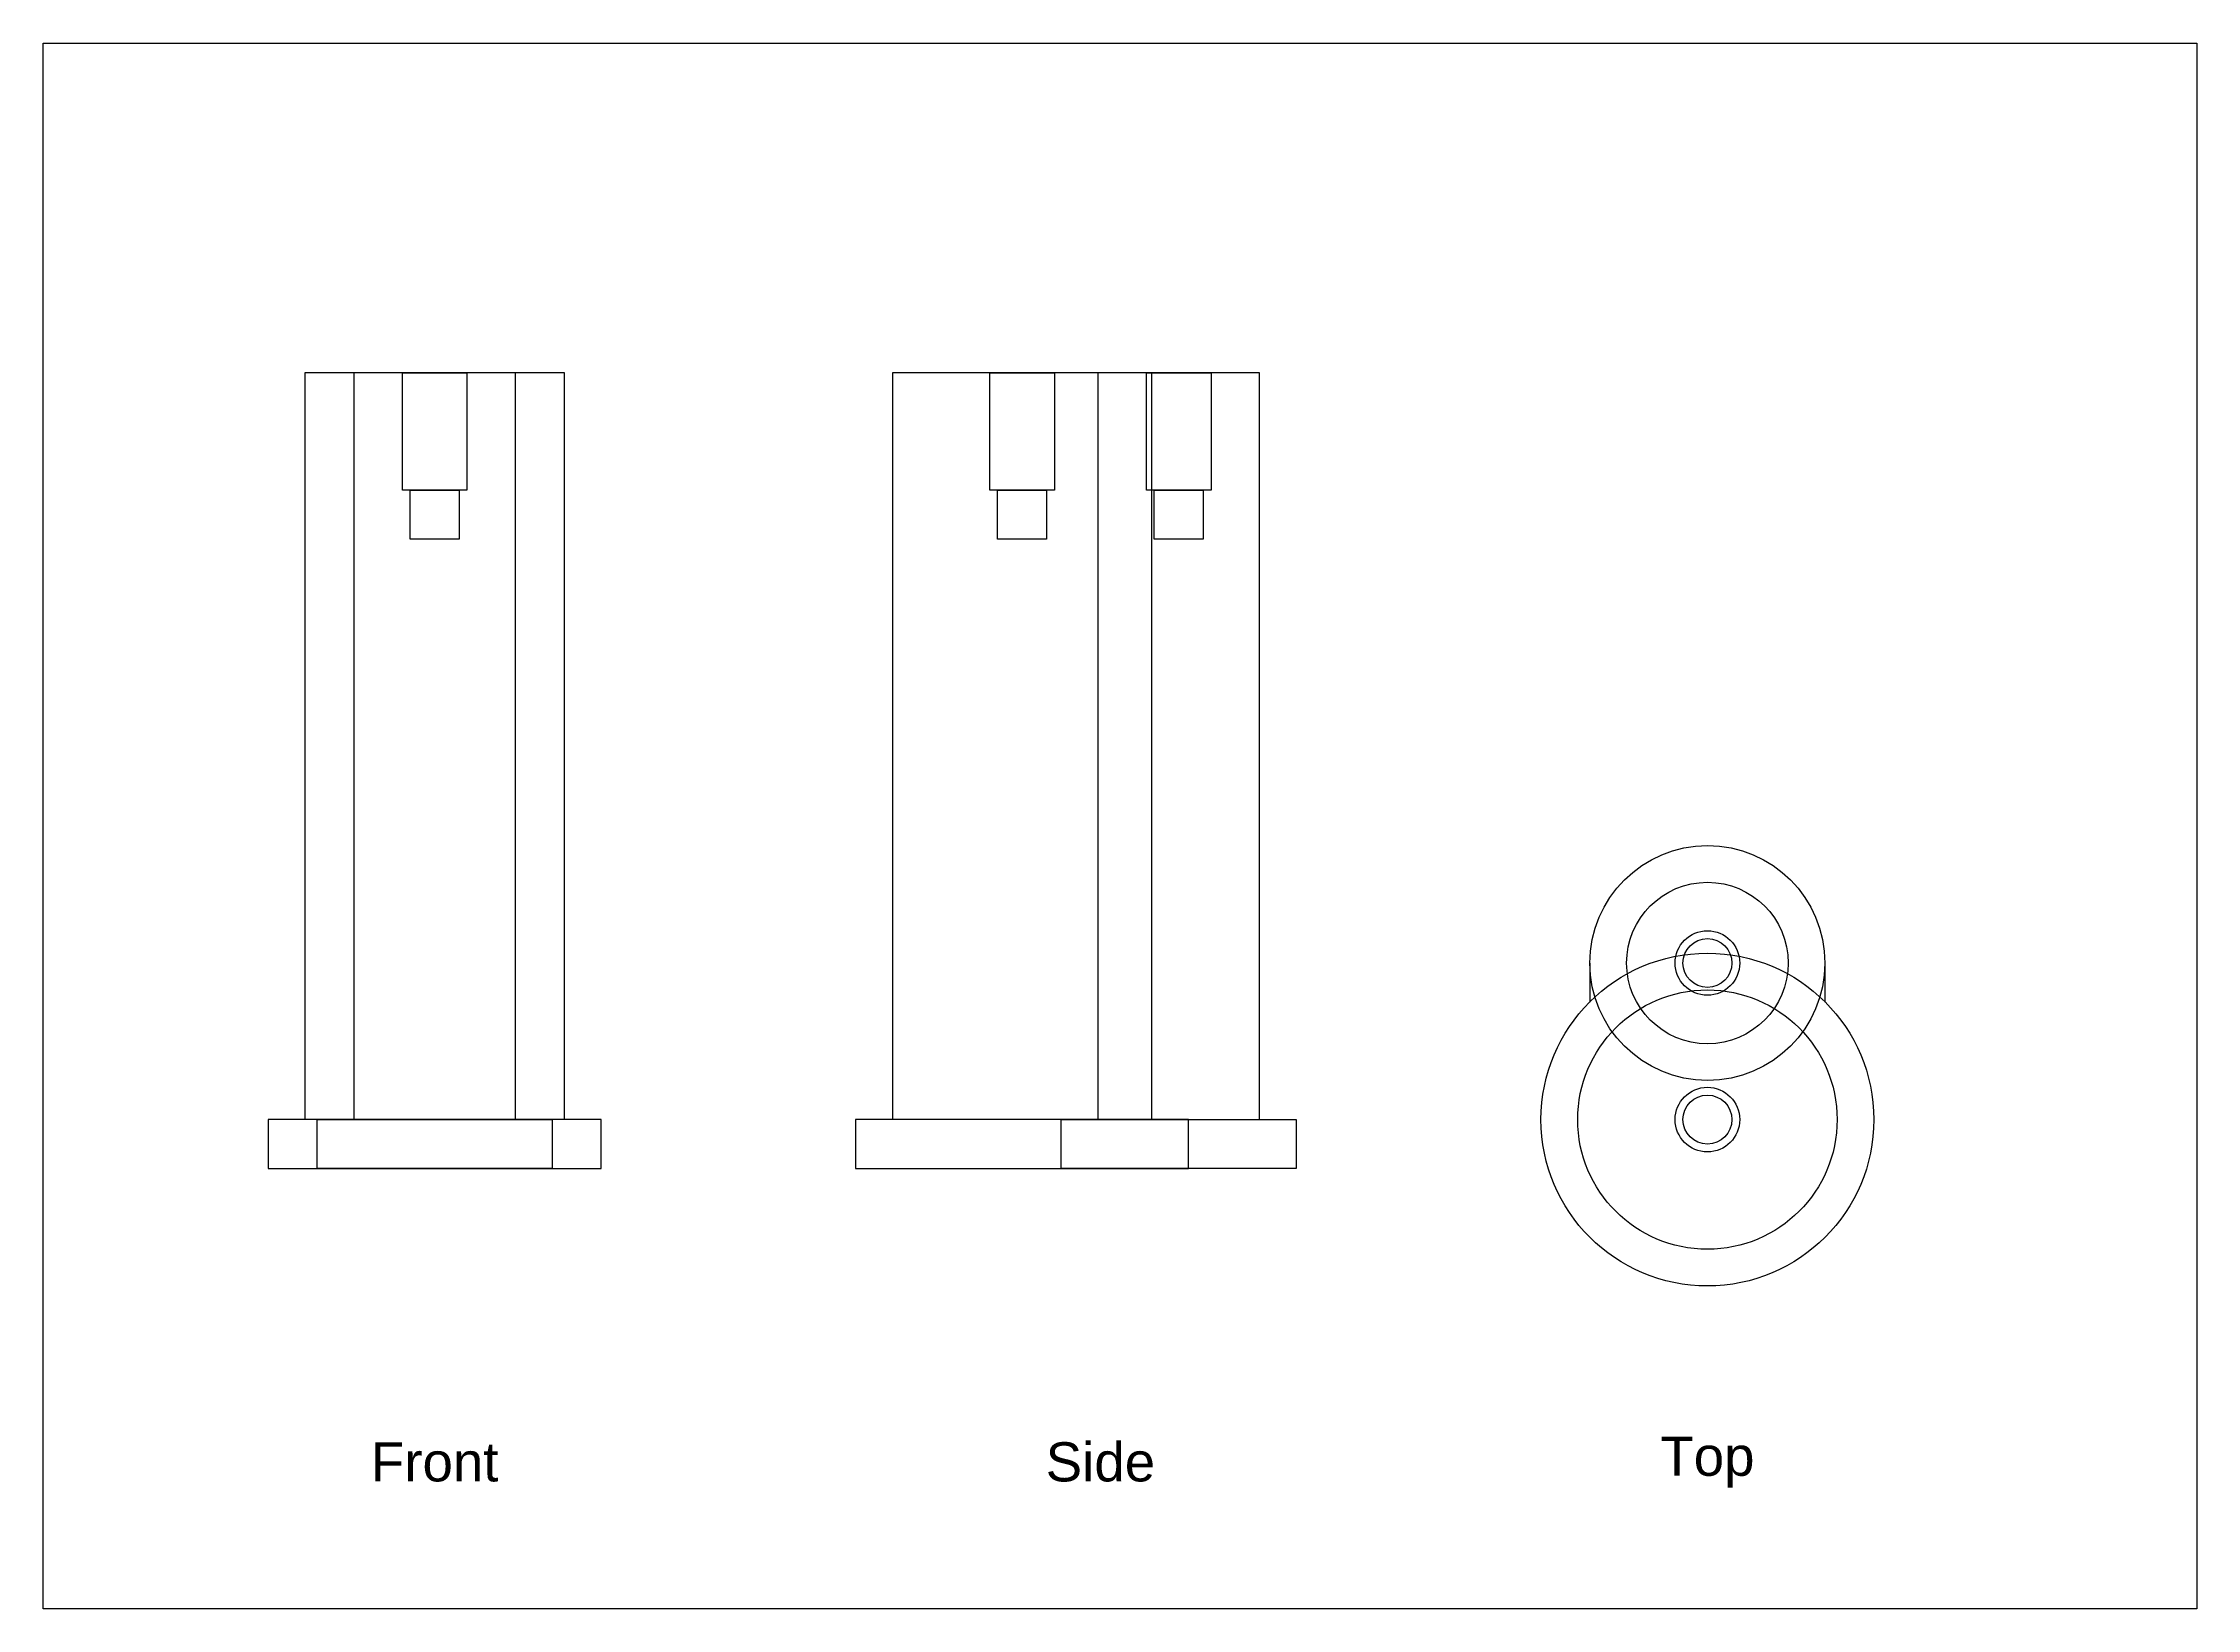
# Model space of a CAD drawing. Header units: millimetres. Extents: x -40 to 180, y -50 to 110.
import ezdxf

# ---------------------------------------------------------------- set-up
doc = ezdxf.new("R2010")
doc.units = ezdxf.units.MM
for name, color, linetype, lineweight, true_color in [('Bolts (Large)', 18, 'Continuous', 25, 0x000000), ('Bolts (Small)', 18, 'Continuous', 25, 0x000000), ('Circles', 18, 'Continuous', 25, 0x000000), ('Thread Insert', 18, 'Continuous', 25, 0x000000)]:
    doc.layers.add(name, color=color, linetype=linetype, lineweight=lineweight, true_color=true_color)
doc.layers.add('Labels', color=7, linetype='Continuous', lineweight=25)
doc.layers.add('Measurements', color=8, linetype='Continuous', lineweight=25)
doc.styles.add('textstyle3', font='Arial.ttf')

# ---------------------------------------------------------------- blocks, each defined once
blk = doc.blocks.new('Bolt Large')
at = {"layer": 'Bolts (Large)'}
for p, q in [((13.25, 76.3), (-13.25, 76.3)), ((-13.25, 76.3), (-13.25, 0)), ((13.25, 0), (13.25, 76.3)), ((17, 0), (-17, 0)), ((-17, 0), (-17, -5)), ((17, -5), (17, 0)), ((-17, -5), (17, -5))]:
    blk.add_line(p, q, dxfattribs=at)
blk = doc.blocks.new('Bolt Small')
at = {"layer": 'Bolts (Small)'}
for p, q in [((8.25, 76.3), (-8.25, 76.3)), ((-8.25, 76.3), (-8.25, 0)), ((8.25, 0), (8.25, 76.3)), ((-12, 0), (12, 0)), ((-12, -5), (-12, 0)), ((-8.25, 0), (8.25, 0)), ((12, 0), (12, -5)), ((12, -5), (-12, -5))]:
    blk.add_line(p, q, dxfattribs=at)
blk = doc.blocks.new('Thread Insert')
at = {"layer": 'Thread Insert'}
for p, q in [((-3.3, 76.3), (3.3, 76.3)), ((-3.3, 64.3), (-3.3, 76.3)), ((3.3, 76.3), (3.3, 64.3)), ((3.3, 64.3), (-3.3, 64.3)), ((-2.5, 64.3), (2.5, 64.3)), ((-2.5, 59.3), (-2.5, 64.3)), ((2.5, 64.3), (2.5, 59.3)), ((3.3, 64.3), (3.3, 64.3)), ((3.3, 64.3), (3.3, 64.3)), ((3.3, 64.3), (3.3, 64.3)), ((3.3, 64.3), (3.3, 64.3)), ((2.5, 59.3), (-2.5, 59.3)), ((2.5, 59.3), (2.5, 59.3)), ((2.5, 59.3), (2.5, 59.3)), ((2.5, 59.3), (2.5, 59.3)), ((2.5, 59.3), (2.5, 59.3))]:
    blk.add_line(p, q, dxfattribs=at)

msp = doc.modelspace()

# ---------------------------------------------------------------- linework, layer by layer
at = {"layer": 'Circles'}
for p, q in [((118, 16), (118, 12)), ((142, 16), (142, 12))]:
    msp.add_line(p, q, dxfattribs=at)
for radius in [12, 8.25, 0, 0, 0]:
    msp.add_circle((130, 16), radius, dxfattribs=at)
at = {"layer": 'Labels'}
for centre, radius in [((130, 16), 3.3), ((130, 16), 2.5), ((130, 0), 17), ((130, 0), 13.25), ((130, 0), 3.3), ((130, 0), 2.5)]:
    msp.add_circle(centre, radius, dxfattribs=at)
at = {"layer": 'Measurements'}
for p, q in [((-40, 110), (180, 110)), ((-40, -50), (-40, 110)), ((180, 110), (180, -50)), ((180, -50), (-40, -50))]:
    msp.add_line(p, q, dxfattribs=at)

# ---------------------------------------------------------------- block references
at = {"layer": 'Bolts (Large)', "row_count": 1, "column_count": 2, "row_spacing": 0, "column_spacing": 60}
msp.add_blockref('Bolt Large', (0, 0), dxfattribs=at)
at = {"layer": 'Bolts (Small)', "row_count": 1, "column_count": 2, "row_spacing": 0, "column_spacing": 76}
msp.add_blockref('Bolt Small', (0, 0), dxfattribs=at)
at = {"layer": 'Thread Insert'}
msp.add_blockref('Thread Insert', (0, 0), dxfattribs=at)
at = {"layer": 'Thread Insert', "row_count": 1, "column_count": 2, "row_spacing": 0, "column_spacing": 16}
msp.add_blockref('Thread Insert', (60, 0), dxfattribs=at)

# ---------------------------------------------------------------- texts
at = {"layer": 'Labels', "char_height": 1, "attachment_point": 5, "style": 'textstyle3'}
for s, insert in [('\\H4;Front', (0, -35)), ('\\H4;Side', (68, -35)), ('\\H4;Top', (130, -35))]:
    msp.add_mtext(s, dxfattribs=dict(at, insert=insert))

doc.saveas('drawing.dxf')
